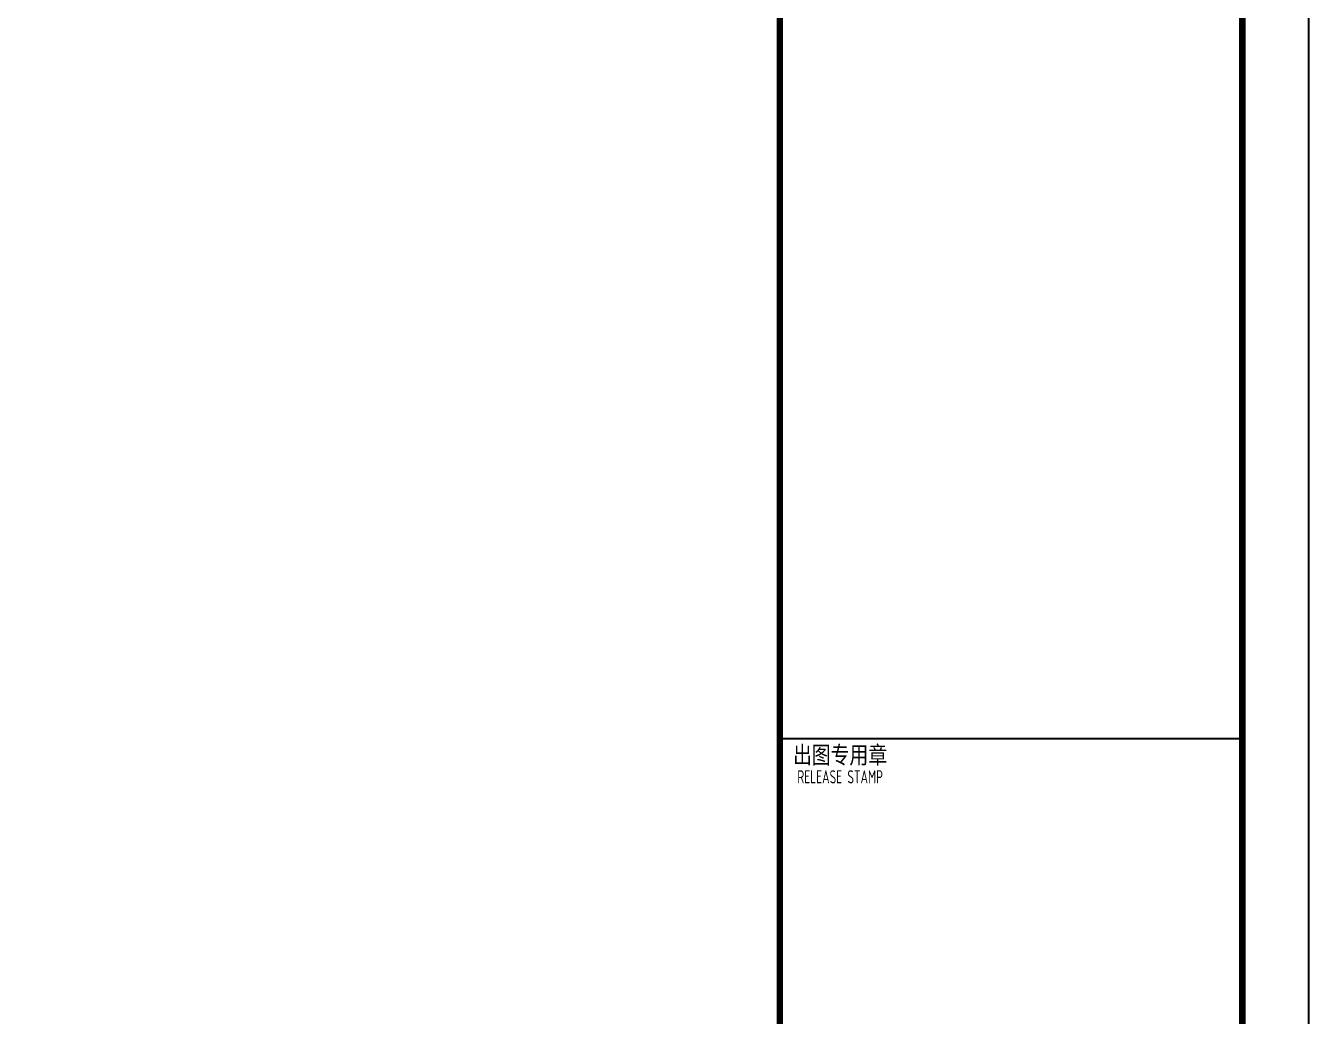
# Model space of a CAD drawing. Extents: x -70335 to 1144202, y 0 to 1100440.
# Drawn here: x 89766 to 118890, y 163485 to 185987 of the extents above; entities that cross this region are included whole.
import ezdxf
from ezdxf.enums import TextEntityAlignment as Align

# ---------------------------------------------------------------- set-up
doc = ezdxf.new("R2010")
doc.units = 0
doc.header["$LTSCALE"] = 1000
for name, color, linetype in [('BTTK', 7, 'Continuous'), ('PUB_TITLE', 4, 'Continuous'), ('改过图层标记', 3, 'Continuous')]:
    doc.layers.add(name, color=color, linetype=linetype)
doc.styles.add('HZ(TK)', font='geniso.shx', dxfattribs={"width": 0.9, "bigfont": 'hztxt.shx'})

# ---------------------------------------------------------------- blocks, each defined once
blk = doc.blocks.new('vhtemplate_2019年新竖式图框_A1_1_2', base_point=(-420.5, 0))
at = {"layer": 'BTTK'}
blk.add_line((831, 336), (761, 336), dxfattribs=at)
at = {"layer": 'PUB_TITLE', "color": 7}
blk.add_lwpolyline([(-420.5, 594), (841, 594), (841, 0), (-420.5, 0)], close=True, dxfattribs=at)
at = {"layer": 'PUB_TITLE', "const_width": 1}
blk.add_lwpolyline([(-395.5, 10), (831, 10), (831, 584), (-395.5, 584)], close=True, dxfattribs=at)
blk.add_lwpolyline([(761, 10), (761, 584)], dxfattribs=at)
at = {"layer": 'BTTK', "style": 'HZ(TK)'}
for s, height, width, p in [('出图专用章', 3, 0.95, (770.12, 333.45)), ('RELEASE STAMP', 2, 0.7, (770.13, 330.24))]:
    blk.add_text(s, height=height, dxfattribs=dict(at, width=width)).set_placement(p, align=Align.MIDDLE_CENTER)
at = {"layer": 'BTTK', "color": 4, "style": 'HZ(TK)', "width": 0.9}
for tag, p in [('合作单位', (796, 511.5)), ('建设单位', (796, 209.5)), ('工程名称', (796, 176.5)), ('子项名称', (806, 160)), ('图纸名称', (796, 141))]:
    blk.add_attdef(tag, text='', height=3.5, dxfattribs=at).set_placement(p, align=Align.MIDDLE_CENTER)
for tag, p in [('注册证书号', (808.5, 279)), ('注册印章号', (808.5, 271)), ('设计号', (806, 193)), ('图别', (789.75, 34)), ('图号', (822.25, 34)), ('版本号', (789.75, 26)), ('日期', (822.25, 26))]:
    blk.add_attdef(tag, text='', height=3.5, dxfattribs=at).set_placement(p, align=Align.MIDDLE)

msp = doc.modelspace()

# ---------------------------------------------------------------- block references
at = {"layer": '改过图层标记', "xscale": 150, "yscale": 150, "zscale": 150}
msp.add_blockref('vhtemplate_2019年新竖式图框_A1_1_2', (-70335, 119389.6), dxfattribs=at)

doc.saveas('drawing.dxf')
